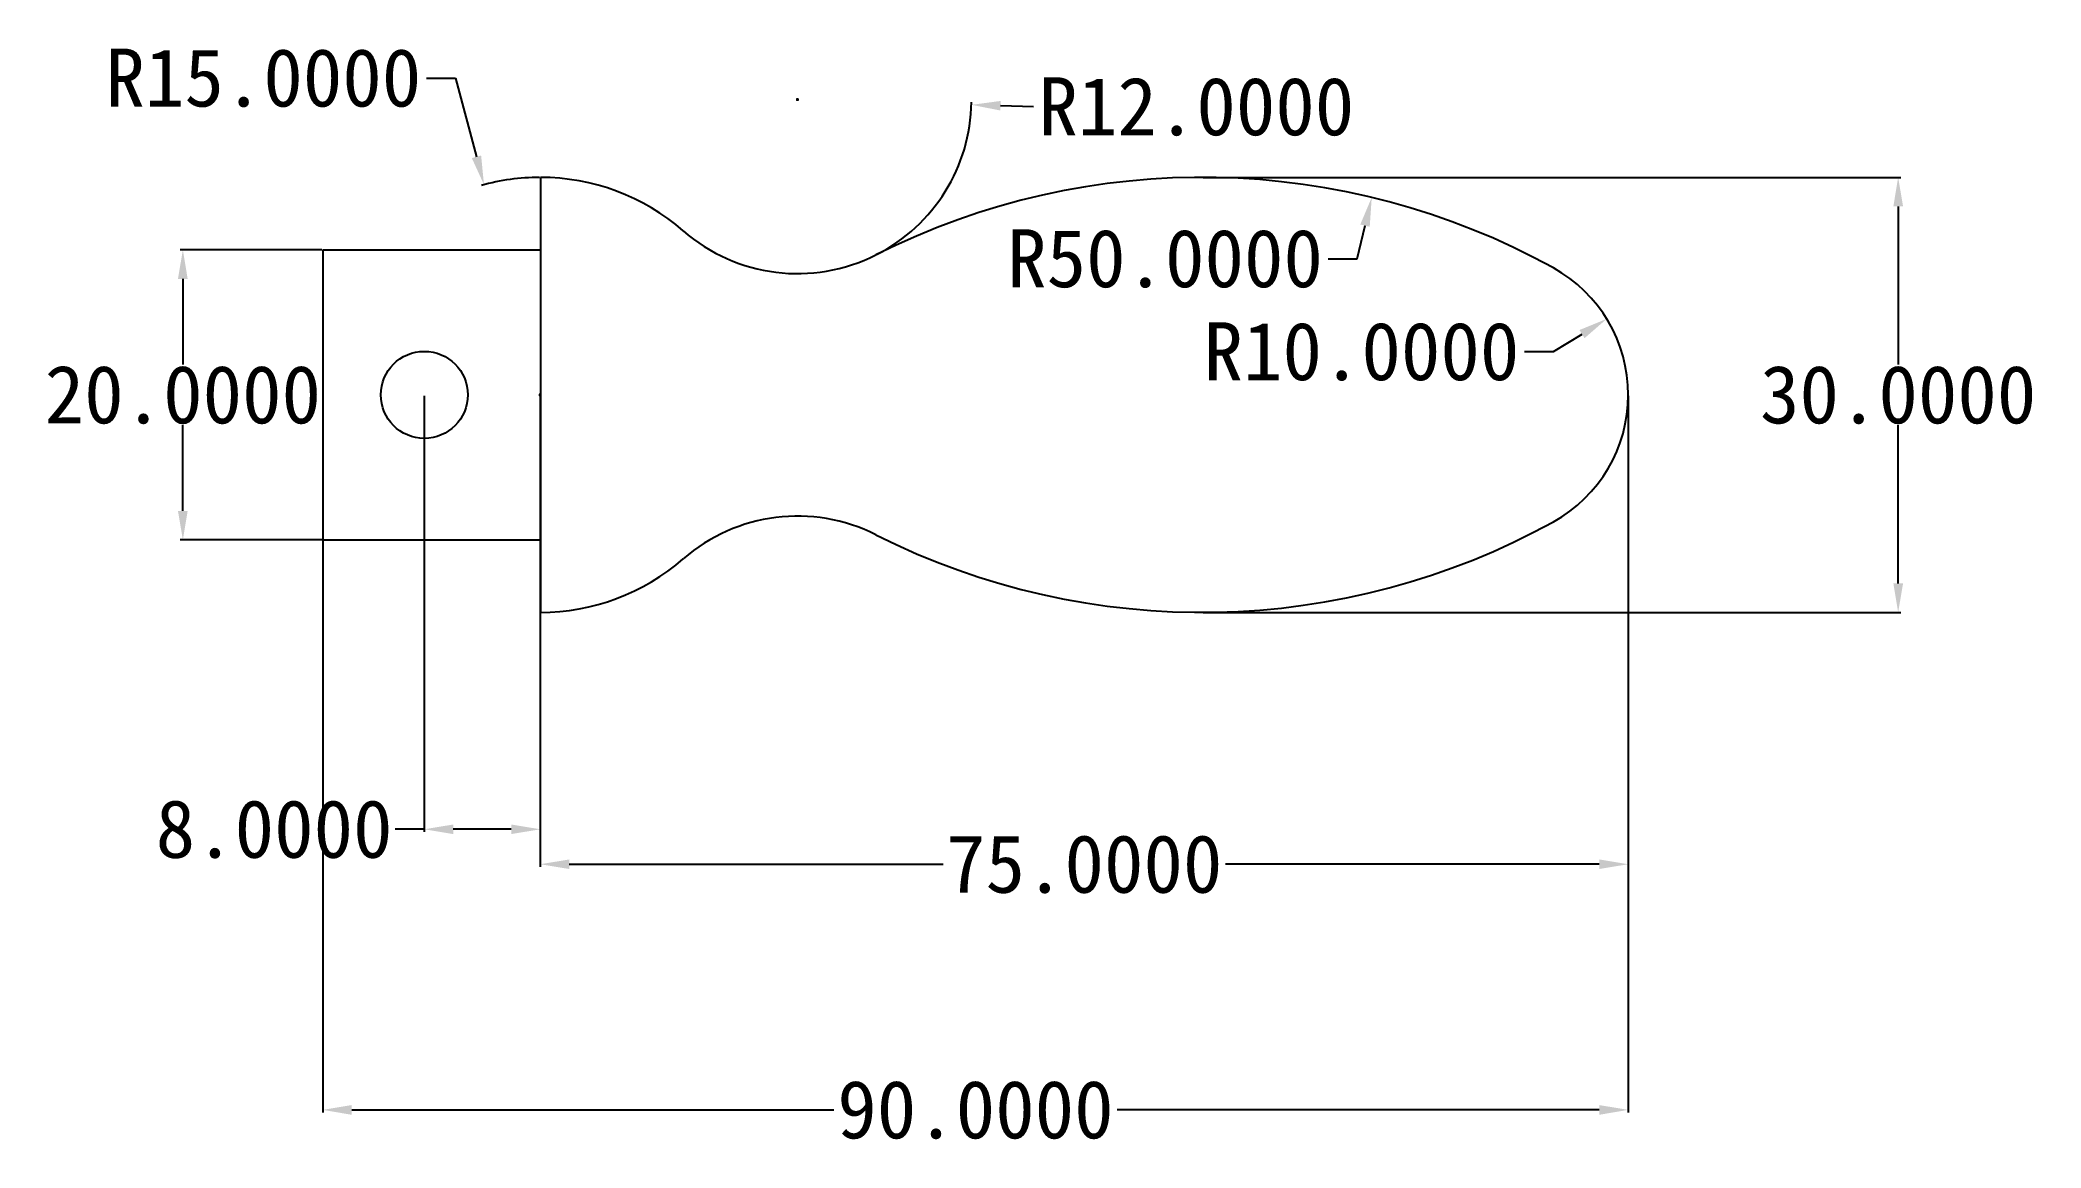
# Model space of a CAD drawing. Header units: inches. Extents: x -34 to 104, y 45 to 122.
import ezdxf

# ---------------------------------------------------------------- set-up
doc = ezdxf.new("R2010")
doc.units = ezdxf.units.IN
doc.header["$MEASUREMENT"] = 0
doc.styles.get("Standard").update_dxf_attribs({"font": ''})
doc.styles.get('Standard').set_extended_font_data('SimSun')
doc.dimstyles.get("Standard").update_dxf_attribs({"dimtxt": 4, "dimasz": 2, "dimexe": 0.18, "dimexo": 0.0625, "dimgap": 0.09, "dimtad": 0, "dimtih": 1, "dimtoh": 1, "dimdec": 4, "dimzin": 0, "dimdsep": 46, "dimtxsty": 'Standard', "dimcen": 0.09, "dimadec": 0, "dimazin": 0, "dimtfac": 1, "dimtdec": 4, "dimtofl": 0, "dimtmove": 0, "dimatfit": 3, "dimfxl": 1, "dimtolj": 1, "dimtzin": 0, "dimarcsym": 0})

# ---------------------------------------------------------------- blocks, each defined once
blk = doc.blocks.new('*D2')
at = {"color": 0, "lineweight": -2}
for p, q in [((46.58, 112.09), (94.67, 112.09)), ((94.49, 110.09), (94.49, 99.18)), ((94.49, 84.09), (94.49, 95)), ((46.58, 82.09), (94.67, 82.09))]:
    blk.add_line(p, q, dxfattribs=at)
at = {"color": 0}
for points in [[(94.16, 110.09), (94.83, 110.09), (94.49, 112.09)], [(94.16, 84.09), (94.83, 84.09), (94.49, 82.09)]]:
    blk.add_solid(points, dxfattribs=at)
at = {"layer": 'Defpoints', "color": 0}
for p in [(46.52, 112.09), (94.49, 112.09), (46.52, 82.09)]:
    blk.add_point(p, dxfattribs=at)
at = {"color": 0, "insert": (94.49, 97.09), "char_height": 4, "attachment_point": 5}
blk.add_mtext('\\A1;30.0000', dxfattribs=at)
blk = doc.blocks.new('*D3')
at = {"color": 0, "lineweight": -2}
for p, q in [((70.73, 100.07), (72.7, 101.28)), ((68.73, 100.07), (70.73, 100.07))]:
    blk.add_line(p, q, dxfattribs=at)
at = {"color": 0}
blk.add_solid([(72.52, 101.56), (72.87, 101), (74.4, 102.33)], dxfattribs=at)
at = {"layer": 'Defpoints', "color": 0}
for p in [(74.4, 102.33), (65.88, 97.09)]:
    blk.add_point(p, dxfattribs=at)
at = {"color": 0, "insert": (57.49, 100.07), "char_height": 4, "attachment_point": 5}
blk.add_mtext('\\A1;R10.0000', dxfattribs=at)
blk = doc.blocks.new('*D4')
at = {"color": 0, "lineweight": -2}
for p, q in [((57.19, 106.48), (57.74, 108.76)), ((55.19, 106.48), (57.19, 106.48))]:
    blk.add_line(p, q, dxfattribs=at)
at = {"color": 0}
blk.add_solid([(57.41, 108.84), (58.06, 108.68), (58.2, 110.71)], dxfattribs=at)
at = {"layer": 'Defpoints', "color": 0}
for p in [(58.2, 110.71), (46.52, 62.09)]:
    blk.add_point(p, dxfattribs=at)
at = {"color": 0, "insert": (43.95, 106.48), "char_height": 4, "attachment_point": 5}
blk.add_mtext('\\A1;R50.0000', dxfattribs=at)
blk = doc.blocks.new('*D5')
at = {"color": 0, "lineweight": -2}
for p, q in [((18.52, 117.45), (18.7, 117.45)), ((18.61, 117.36), (18.61, 117.54)), ((34.87, 116.96), (32.61, 117.03))]:
    blk.add_line(p, q, dxfattribs=at)
blk.add_arc((18.61, 117.45), 12, 297.0491, 359.1316, dxfattribs=at)
at = {"color": 0}
blk.add_solid([(32.62, 117.36), (32.6, 116.7), (30.61, 117.09)], dxfattribs=at)
at = {"layer": 'Defpoints', "color": 0}
for p in [(18.61, 117.45), (30.61, 117.09)]:
    blk.add_point(p, dxfattribs=at)
at = {"color": 0, "insert": (46.11, 116.96), "char_height": 4, "attachment_point": 5}
blk.add_mtext('\\A1;R12.0000', dxfattribs=at)
blk = doc.blocks.new('*D7')
at = {"color": 0, "lineweight": -2}
for p, q in [((-6.97, 118.94), (-4.97, 118.94)), ((-4.97, 118.94), (-3.52, 113.51)), ((0.79, 97.09), (0.97, 97.09)), ((0.88, 97), (0.88, 97.18))]:
    blk.add_line(p, q, dxfattribs=at)
blk.add_arc((0.88, 97.09), 15, 90.2387, 105.6964, dxfattribs=at)
at = {"color": 0}
blk.add_solid([(-3.2, 113.6), (-3.84, 113.42), (-3, 111.58)], dxfattribs=at)
at = {"layer": 'Defpoints', "color": 0}
for p in [(-3, 111.58), (0.88, 97.09)]:
    blk.add_point(p, dxfattribs=at)
at = {"color": 0, "insert": (-18.21, 118.94), "char_height": 4, "attachment_point": 5}
blk.add_mtext('\\A1;R15.0000', dxfattribs=at)
blk = doc.blocks.new('*D8')
at = {"color": 0, "lineweight": -2}
for p, q in [((0.88, 97.03), (0.88, 64.54)), ((75.88, 97.03), (75.88, 64.54)), ((2.88, 64.72), (28.66, 64.72)), ((73.88, 64.72), (48.11, 64.72))]:
    blk.add_line(p, q, dxfattribs=at)
at = {"color": 0}
for points in [[(2.88, 65.05), (2.88, 64.39), (0.88, 64.72)], [(73.88, 65.05), (73.88, 64.39), (75.88, 64.72)]]:
    blk.add_solid(points, dxfattribs=at)
at = {"layer": 'Defpoints', "color": 0}
for p in [(0.88, 97.09), (75.88, 97.09), (0.88, 64.72)]:
    blk.add_point(p, dxfattribs=at)
at = {"color": 0, "insert": (38.38, 64.72), "char_height": 4, "attachment_point": 5}
blk.add_mtext('\\A1;75.0000', dxfattribs=at)
blk = doc.blocks.new('*D9')
at = {"color": 0, "lineweight": -2}
for p, q in [((-7.12, 97.03), (-7.12, 66.95)), ((0.88, 97.03), (0.88, 66.95)), ((-7.12, 67.13), (-9.12, 67.13)), ((-1.12, 67.13), (-5.12, 67.13))]:
    blk.add_line(p, q, dxfattribs=at)
at = {"color": 0}
for points in [[(-5.12, 67.46), (-5.12, 66.8), (-7.12, 67.13)], [(-1.12, 67.46), (-1.12, 66.8), (0.88, 67.13)]]:
    blk.add_solid(points, dxfattribs=at)
at = {"layer": 'Defpoints', "color": 0}
for p in [(-7.12, 97.09), (0.88, 97.09), (-7.12, 67.13)]:
    blk.add_point(p, dxfattribs=at)
at = {"color": 0, "insert": (-17.47, 67.13), "char_height": 4, "attachment_point": 5}
blk.add_mtext('\\A1;8.0000', dxfattribs=at)
blk = doc.blocks.new('*D10')
at = {"color": 0, "lineweight": -2}
for p, q in [((-14.18, 107.09), (-23.94, 107.09)), ((-23.76, 105.09), (-23.76, 99.18)), ((-23.76, 89.09), (-23.76, 95)), ((-14.18, 87.09), (-23.94, 87.09))]:
    blk.add_line(p, q, dxfattribs=at)
at = {"color": 0}
for points in [[(-24.1, 105.09), (-23.43, 105.09), (-23.76, 107.09)], [(-24.1, 89.09), (-23.43, 89.09), (-23.76, 87.09)]]:
    blk.add_solid(points, dxfattribs=at)
at = {"layer": 'Defpoints', "color": 0}
for p in [(-23.76, 107.09), (-14.12, 107.09), (-14.12, 87.09)]:
    blk.add_point(p, dxfattribs=at)
at = {"color": 0, "insert": (-23.76, 97.09), "char_height": 4, "attachment_point": 5}
blk.add_mtext('\\A1;20.0000', dxfattribs=at)
blk = doc.blocks.new('*D11')
at = {"color": 0, "lineweight": -2}
for p, q in [((-14.12, 96.96), (-14.12, 47.6)), ((75.88, 96.96), (75.88, 47.6)), ((-12.12, 47.78), (21.11, 47.78)), ((73.88, 47.78), (40.66, 47.78))]:
    blk.add_line(p, q, dxfattribs=at)
at = {"color": 0}
for points in [[(-12.12, 48.11), (-12.12, 47.44), (-14.12, 47.78)], [(73.88, 48.11), (73.88, 47.44), (75.88, 47.78)]]:
    blk.add_solid(points, dxfattribs=at)
at = {"layer": 'Defpoints', "color": 0}
for p in [(-14.12, 97.03), (75.88, 97.03), (-14.12, 47.78)]:
    blk.add_point(p, dxfattribs=at)
at = {"color": 0, "insert": (30.88, 47.78), "char_height": 4, "attachment_point": 5}
blk.add_mtext('\\A1;90.0000', dxfattribs=at)

msp = doc.modelspace()

# ---------------------------------------------------------------- linework, layer by layer
for p, q in [((0.88454, 112.08934), (0.88454, 82.08934)), ((-14.11546, 107.08934), (0.88454, 107.08934)), ((-14.11546, 107.08934), (-14.11546, 87.08934)), ((-14.11546, 87.08934), (0.88454, 87.08934))]:
    msp.add_line(p, q)
msp.add_circle((-7.11546, 97.08934), 3)
for centre, radius, start, end in [((0.88454, 97.08934), 15, 48.9586087, 90), ((46.51962, 62.08934), 50, 61.0449756, 116.7506934), ((18.61285, 117.4537), 12, 228.9586087, 296.7506934), ((65.88454, 97.08934), 10, 0, 61.0449756), ((65.88454, 97.08934), 10, 298.9550244, 0), ((18.61285, 76.72499), 12, 63.2493066, 131.0413913), ((46.51962, 132.08934), 50, 243.2493066, 298.9550244), ((0.88454, 97.08934), 15, 270, 311.0413913)]:
    msp.add_arc(centre, radius, start, end)

# ---------------------------------------------------------------- dimensions: what is measured, and where the dimension line sits
for center, mpoint, picture, middle in [((0.88454, 97.08934), (-2.99998, 111.57763), '*D7', (-18.20764, 118.9372)), ((18.61285, 117.4537), (30.60739, 117.09187), '*D5', (34.87428, 116.96315)), ((46.51962, 62.08934), (58.20283, 110.70521), '*D4', (43.95282, 106.4793)), ((65.88454, 97.08934), (74.40247, 102.32812), '*D3', (57.49132, 100.06684))]:
    dim = msp.add_radius_dim(center=center, mpoint=mpoint, dimstyle='Standard')
    dim.commit()
    dim.dimension.update_dxf_attribs({"geometry": picture, "text_midpoint": middle, "dimtype": 164})
for base, p1, p2, picture, middle in [((94.4917, 112.08934), (46.51962, 82.08934), (46.51962, 112.08934), '*D2', (94.4917, 97.08934)), ((-23.76378, 107.08934), (-14.11546, 87.08934), (-14.11546, 107.08934), '*D10', (-23.76378, 97.08934))]:
    dim = msp.add_linear_dim(base=base, p1=p1, p2=p2, angle=90, dimstyle='Standard')
    dim.commit()
    dim.dimension.update_dxf_attribs({"geometry": picture, "text_midpoint": middle})
for base, p1, p2, picture, middle in [((-7.11546, 67.13153), (0.88454, 97.08934), (-7.11546, 97.08934), '*D9', (-17.47213, 67.13153)), ((-14.11546, 47.77512), (75.88454, 97.02684), (-14.11546, 97.02684), '*D11', (30.88454, 47.77512)), ((0.88454, 64.71886), (75.88454, 97.08934), (0.88454, 97.08934), '*D8', (38.38454, 64.71886))]:
    dim = msp.add_linear_dim(base=base, p1=p1, p2=p2, dimstyle='Standard')
    dim.commit()
    dim.dimension.update_dxf_attribs({"geometry": picture, "text_midpoint": middle})

doc.saveas('drawing.dxf')
